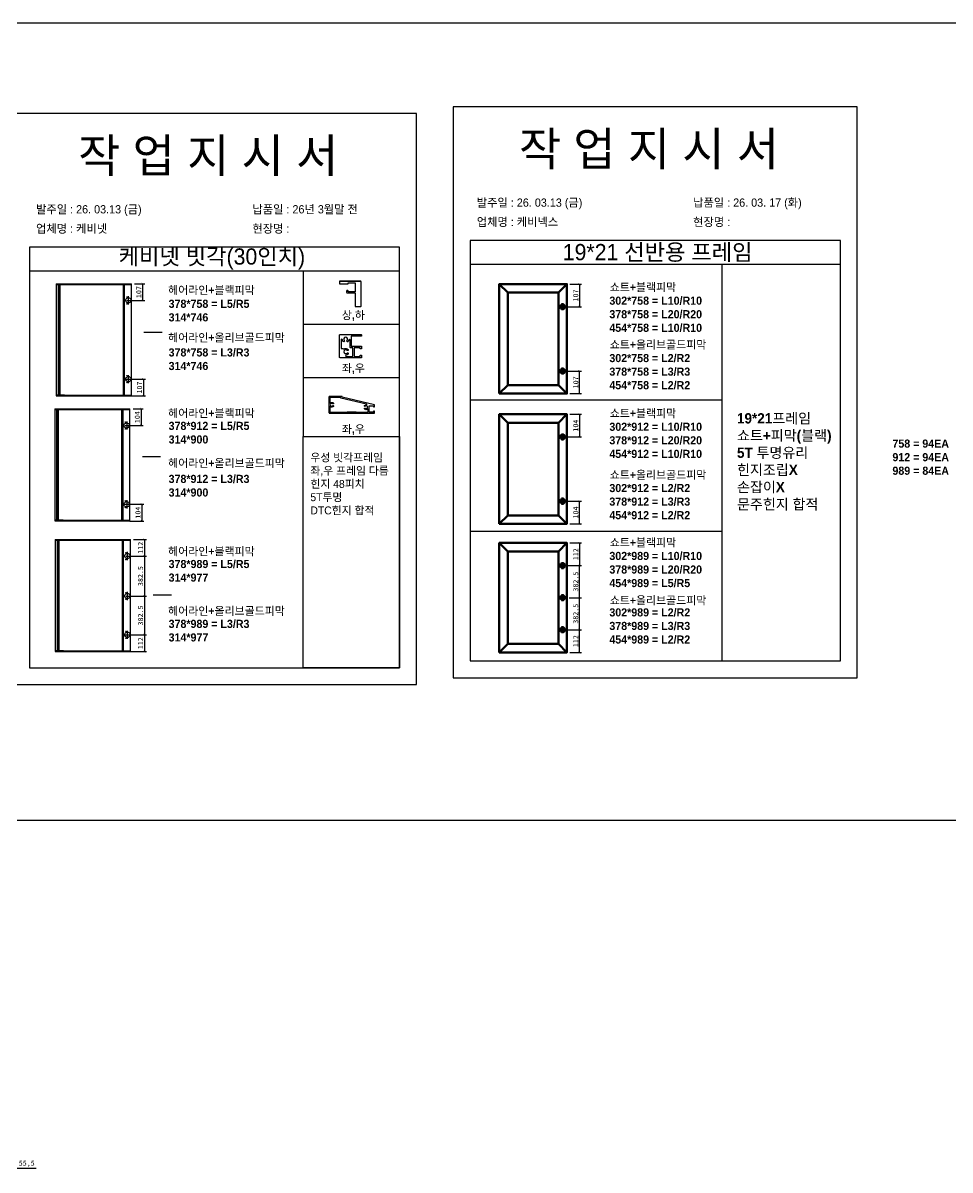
# Model space of a CAD drawing. Header units: millimetres. Extents: x -44117 to 256353, y -2095463 to 65325.
# Drawn here: x 121255 to 125802, y -787343 to -781714 of the extents above; entities that cross this region are included whole.
import ezdxf

# ---------------------------------------------------------------- set-up
doc = ezdxf.new("R2010")
doc.units = ezdxf.units.MM
doc.header["$LTSCALE"] = 10
doc.layers.add('Layer1', color=7, linetype='Continuous', lineweight=70)
doc.layers.add('PDF_Geomertry', color=7, linetype='Continuous')
doc.styles.add('MtX_Gulim', font='')
doc.styles.get('MtX_Gulim').set_extended_font_data('Gulim', bold=True)
doc.dimstyles.new('ISO-25', dxfattribs={"dimtxt": 2.5, "dimasz": 2.5, "dimexe": 1, "dimexo": 1, "dimtad": 1, "dimtxsty": 'Standard', "dimblk": 'ARCHTICK', "dimcen": 2.5, "dimadec": 0, "dimazin": 0, "dimtfac": 1, "dimtmove": 0, "dimatfit": 3, "dimfxl": 0, "dimarcsym": 0})

# ---------------------------------------------------------------- blocks, each defined once
blk = doc.blocks.new('_ArchTick')
at = {"color": 0, "linetype": 'ByBlock', "const_width": 0.15}
blk.add_lwpolyline([(-0.5, -0.5), (0.5, 0.5)], dxfattribs=at)
blk = doc.blocks.new('*D5133')
at = {"color": 0, "lineweight": -2}
for p, q in [((121795.3, -783607.8), (121844.9, -783607.8)), ((121834.9, -783607.8), (121834.9, -783689.6)), ((121779.5, -783689.6), (121844.9, -783689.6))]:
    blk.add_line(p, q, dxfattribs=at)
at = {"layer": 'Defpoints', "color": 0}
for p in [(121780.3, -783607.8), (121764.5, -783689.6), (121834.9, -783689.6)]:
    blk.add_point(p, dxfattribs=at)
at = {"color": 0, "lineweight": -2, "xscale": 10, "yscale": 10, "zscale": 10}
for p, rotation in [((121834.9, -783607.8), 90), ((121834.9, -783689.6), 270)]:
    blk.add_blockref('_ArchTick', p, dxfattribs=dict(at, rotation=rotation))
at = {"color": 0, "insert": (121816.1, -783648.7), "char_height": 25, "attachment_point": 5, "rotation": 90}
blk.add_mtext('104', dxfattribs=at)
blk = doc.blocks.new('*D5134')
at = {"color": 0, "lineweight": -2}
for p, q in [((121779.5, -784076), (121848.2, -784076)), ((121838.2, -784076), (121838.2, -784158.3)), ((121779.5, -784158.3), (121848.2, -784158.3))]:
    blk.add_line(p, q, dxfattribs=at)
at = {"layer": 'Defpoints', "color": 0}
for p in [(121764.5, -784076), (121764.5, -784158.3), (121838.2, -784158.3)]:
    blk.add_point(p, dxfattribs=at)
at = {"color": 0, "lineweight": -2, "xscale": 10, "yscale": 10, "zscale": 10}
for p, rotation in [((121838.2, -784076), 90), ((121838.2, -784158.3), 270)]:
    blk.add_blockref('_ArchTick', p, dxfattribs=dict(at, rotation=rotation))
at = {"color": 0, "insert": (121819.4, -784117.2), "char_height": 25, "attachment_point": 5, "rotation": 90}
blk.add_mtext('104', dxfattribs=at)
blk = doc.blocks.new('*D5135')
at = {"color": 0, "lineweight": -2}
for p, q in [((121803, -782994), (121852.5, -782994)), ((121842.5, -782994), (121842.5, -783075.8)), ((121787.2, -783075.8), (121852.5, -783075.8))]:
    blk.add_line(p, q, dxfattribs=at)
at = {"layer": 'Defpoints', "color": 0}
for p in [(121788, -782994), (121772.2, -783075.8), (121842.5, -783075.8)]:
    blk.add_point(p, dxfattribs=at)
at = {"color": 0, "lineweight": -2, "xscale": 10, "yscale": 10, "zscale": 10}
for p, rotation in [((121842.5, -782994), 90), ((121842.5, -783075.8), 270)]:
    blk.add_blockref('_ArchTick', p, dxfattribs=dict(at, rotation=rotation))
at = {"color": 0, "insert": (121823.8, -783034.9), "char_height": 25, "attachment_point": 5, "rotation": 90}
blk.add_mtext('107', dxfattribs=at)
blk = doc.blocks.new('*D5136')
at = {"color": 0, "lineweight": -2}
for p, q in [((121787.2, -783462.2), (121855.8, -783462.2)), ((121845.8, -783462.2), (121845.8, -783544.5)), ((121787.2, -783544.5), (121855.8, -783544.5))]:
    blk.add_line(p, q, dxfattribs=at)
at = {"layer": 'Defpoints', "color": 0}
for p in [(121772.2, -783462.2), (121772.2, -783544.5), (121845.8, -783544.5)]:
    blk.add_point(p, dxfattribs=at)
at = {"color": 0, "lineweight": -2, "xscale": 10, "yscale": 10, "zscale": 10}
for p, rotation in [((121845.8, -783462.2), 90), ((121845.8, -783544.5), 270)]:
    blk.add_blockref('_ArchTick', p, dxfattribs=dict(at, rotation=rotation))
at = {"color": 0, "insert": (121827, -783503.4), "char_height": 25, "attachment_point": 5, "rotation": 90}
blk.add_mtext('107', dxfattribs=at)
blk = doc.blocks.new('*D5137')
at = {"color": 0, "lineweight": -2}
for p, q in [((121797.9, -784248.5), (121860.8, -784248.5)), ((121850.8, -784248.5), (121850.8, -784330.3)), ((121782.1, -784330.3), (121860.8, -784330.3))]:
    blk.add_line(p, q, dxfattribs=at)
at = {"layer": 'Defpoints', "color": 0}
for p in [(121782.9, -784248.5), (121767.1, -784330.3), (121850.8, -784330.3)]:
    blk.add_point(p, dxfattribs=at)
at = {"color": 0, "lineweight": -2, "xscale": 10, "yscale": 10, "zscale": 10}
for p, rotation in [((121850.8, -784248.5), 90), ((121850.8, -784330.3), 270)]:
    blk.add_blockref('_ArchTick', p, dxfattribs=dict(at, rotation=rotation))
at = {"color": 0, "insert": (121832, -784289.4), "char_height": 25, "attachment_point": 5, "rotation": 90}
blk.add_mtext('112', dxfattribs=at)
blk = doc.blocks.new('*D5138')
at = {"color": 0, "lineweight": -2}
for p, q in [((121782.1, -784716.7), (121860.8, -784716.7)), ((121850.8, -784716.7), (121850.8, -784799)), ((121782.1, -784799), (121860.8, -784799))]:
    blk.add_line(p, q, dxfattribs=at)
at = {"layer": 'Defpoints', "color": 0}
for p in [(121767.1, -784716.7), (121767.1, -784799), (121850.8, -784799)]:
    blk.add_point(p, dxfattribs=at)
at = {"color": 0, "lineweight": -2, "xscale": 10, "yscale": 10, "zscale": 10}
for p, rotation in [((121850.8, -784716.7), 90), ((121850.8, -784799), 270)]:
    blk.add_blockref('_ArchTick', p, dxfattribs=dict(at, rotation=rotation))
at = {"color": 0, "insert": (121832, -784757.9), "char_height": 25, "attachment_point": 5, "rotation": 90}
blk.add_mtext('112', dxfattribs=at)
blk = doc.blocks.new('*D5139')
at = {"color": 0, "lineweight": -2}
for p, q in [((121782.1, -784330.3), (121860.8, -784330.3)), ((121850.8, -784330.3), (121850.8, -784526.6)), ((121782.1, -784526.6), (121860.8, -784526.6))]:
    blk.add_line(p, q, dxfattribs=at)
at = {"layer": 'Defpoints', "color": 0}
for p in [(121767.1, -784330.3), (121767.1, -784526.6), (121850.8, -784526.6)]:
    blk.add_point(p, dxfattribs=at)
at = {"color": 0, "lineweight": -2, "xscale": 10, "yscale": 10, "zscale": 10}
for p, rotation in [((121850.8, -784330.3), 90), ((121850.8, -784526.6), 270)]:
    blk.add_blockref('_ArchTick', p, dxfattribs=dict(at, rotation=rotation))
at = {"color": 0, "insert": (121832, -784428.5), "char_height": 25, "attachment_point": 5, "rotation": 90}
blk.add_mtext('382.5', dxfattribs=at)
blk = doc.blocks.new('*D5140')
at = {"color": 0, "lineweight": -2}
for p, q in [((121782.1, -784526.4), (121860.8, -784526.4)), ((121850.8, -784526.4), (121850.8, -784716.7)), ((121782.1, -784716.7), (121860.8, -784716.7))]:
    blk.add_line(p, q, dxfattribs=at)
at = {"layer": 'Defpoints', "color": 0}
for p in [(121767.1, -784526.4), (121767.1, -784716.7), (121850.8, -784716.7)]:
    blk.add_point(p, dxfattribs=at)
at = {"color": 0, "lineweight": -2, "xscale": 10, "yscale": 10, "zscale": 10}
for p, rotation in [((121850.8, -784526.4), 90), ((121850.8, -784716.7), 270)]:
    blk.add_blockref('_ArchTick', p, dxfattribs=dict(at, rotation=rotation))
at = {"color": 0, "insert": (121832, -784621.6), "char_height": 25, "attachment_point": 5, "rotation": 90}
blk.add_mtext('382.5', dxfattribs=at)
blk = doc.blocks.new('*D5141')
at = {"color": 0, "lineweight": -2}
for p, q in [((123938, -782996), (123994.9, -782996)), ((123984.9, -782996), (123984.9, -783107.2)), ((123916.8, -783107.2), (123994.9, -783107.2))]:
    blk.add_line(p, q, dxfattribs=at)
at = {"layer": 'Defpoints', "color": 0}
for p in [(123923, -782996), (123901.8, -783107.2), (123984.9, -783107.2)]:
    blk.add_point(p, dxfattribs=at)
at = {"color": 0, "lineweight": -2, "xscale": 10, "yscale": 10, "zscale": 10}
for p, rotation in [((123984.9, -782996), 90), ((123984.9, -783107.2), 270)]:
    blk.add_blockref('_ArchTick', p, dxfattribs=dict(at, rotation=rotation))
at = {"color": 0, "insert": (123966.1, -783051.6), "char_height": 25, "attachment_point": 5, "rotation": 90}
blk.add_mtext('107', dxfattribs=at)
blk = doc.blocks.new('*D5142')
at = {"color": 0, "lineweight": -2}
for p, q in [((123916.8, -783422.3), (123994.9, -783422.3)), ((123984.9, -783533.4), (123984.9, -783422.3)), ((123938, -783533.4), (123994.9, -783533.4))]:
    blk.add_line(p, q, dxfattribs=at)
at = {"layer": 'Defpoints', "color": 0}
for p in [(123901.8, -783422.3), (123984.9, -783422.3), (123923, -783533.4)]:
    blk.add_point(p, dxfattribs=at)
at = {"color": 0, "lineweight": -2, "xscale": 10, "yscale": 10, "zscale": 10}
for p, rotation in [((123984.9, -783422.3), 90), ((123984.9, -783533.4), 270)]:
    blk.add_blockref('_ArchTick', p, dxfattribs=dict(at, rotation=rotation))
at = {"color": 0, "insert": (123966.1, -783477.9), "char_height": 25, "attachment_point": 5, "rotation": 90}
blk.add_mtext('107', dxfattribs=at)
blk = doc.blocks.new('*D5143')
at = {"color": 0, "lineweight": -2}
for p, q in [((123938, -783634.8), (123994.9, -783634.8)), ((123984.9, -783634.8), (123984.9, -783745.9)), ((123916.8, -783745.9), (123994.9, -783745.9))]:
    blk.add_line(p, q, dxfattribs=at)
at = {"layer": 'Defpoints', "color": 0}
for p in [(123923, -783634.8), (123901.8, -783745.9), (123984.9, -783745.9)]:
    blk.add_point(p, dxfattribs=at)
at = {"color": 0, "lineweight": -2, "xscale": 10, "yscale": 10, "zscale": 10}
for p, rotation in [((123984.9, -783634.8), 90), ((123984.9, -783745.9), 270)]:
    blk.add_blockref('_ArchTick', p, dxfattribs=dict(at, rotation=rotation))
at = {"color": 0, "insert": (123966.1, -783690.3), "char_height": 25, "attachment_point": 5, "rotation": 90}
blk.add_mtext('104', dxfattribs=at)
blk = doc.blocks.new('*D5144')
at = {"color": 0, "lineweight": -2}
for p, q in [((123916.8, -784061), (123994.9, -784061)), ((123984.9, -784172.1), (123984.9, -784061)), ((123938, -784172.1), (123994.9, -784172.1))]:
    blk.add_line(p, q, dxfattribs=at)
at = {"layer": 'Defpoints', "color": 0}
for p in [(123901.8, -784061), (123984.9, -784061), (123923, -784172.1)]:
    blk.add_point(p, dxfattribs=at)
at = {"color": 0, "lineweight": -2, "xscale": 10, "yscale": 10, "zscale": 10}
for p, rotation in [((123984.9, -784061), 90), ((123984.9, -784172.1), 270)]:
    blk.add_blockref('_ArchTick', p, dxfattribs=dict(at, rotation=rotation))
at = {"color": 0, "insert": (123966.1, -784116.6), "char_height": 25, "attachment_point": 5, "rotation": 90}
blk.add_mtext('104', dxfattribs=at)
blk = doc.blocks.new('*D5145')
at = {"color": 0, "lineweight": -2}
for p, q in [((123938, -784265.8), (123994.9, -784265.8)), ((123984.9, -784265.8), (123984.9, -784377)), ((123916.8, -784377), (123994.9, -784377))]:
    blk.add_line(p, q, dxfattribs=at)
at = {"layer": 'Defpoints', "color": 0}
for p in [(123923, -784265.8), (123901.8, -784377), (123984.9, -784377)]:
    blk.add_point(p, dxfattribs=at)
at = {"color": 0, "lineweight": -2, "xscale": 10, "yscale": 10, "zscale": 10}
for p, rotation in [((123984.9, -784265.8), 90), ((123984.9, -784377), 270)]:
    blk.add_blockref('_ArchTick', p, dxfattribs=dict(at, rotation=rotation))
at = {"color": 0, "insert": (123966.1, -784321.4), "char_height": 25, "attachment_point": 5, "rotation": 90}
blk.add_mtext('112', dxfattribs=at)
blk = doc.blocks.new('*D5146')
at = {"color": 0, "lineweight": -2}
for p, q in [((123916.8, -784692.1), (123994.9, -784692.1)), ((123984.9, -784803.2), (123984.9, -784692.1)), ((123938, -784803.2), (123994.9, -784803.2))]:
    blk.add_line(p, q, dxfattribs=at)
at = {"layer": 'Defpoints', "color": 0}
for p in [(123901.8, -784692.1), (123984.9, -784692.1), (123923, -784803.2)]:
    blk.add_point(p, dxfattribs=at)
at = {"color": 0, "lineweight": -2, "xscale": 10, "yscale": 10, "zscale": 10}
for p, rotation in [((123984.9, -784692.1), 90), ((123984.9, -784803.2), 270)]:
    blk.add_blockref('_ArchTick', p, dxfattribs=dict(at, rotation=rotation))
at = {"color": 0, "insert": (123966.1, -784747.7), "char_height": 25, "attachment_point": 5, "rotation": 90}
blk.add_mtext('112', dxfattribs=at)
blk = doc.blocks.new('*D5147')
at = {"color": 0, "lineweight": -2}
for p, q in [((123934, -784534.5), (123994.9, -784534.5)), ((123984.9, -784692.1), (123984.9, -784534.5)), ((123938, -784692.1), (123994.9, -784692.1))]:
    blk.add_line(p, q, dxfattribs=at)
at = {"layer": 'Defpoints', "color": 0}
for p in [(123919, -784534.5), (123984.9, -784534.5), (123923, -784692.1)]:
    blk.add_point(p, dxfattribs=at)
at = {"color": 0, "lineweight": -2, "xscale": 10, "yscale": 10, "zscale": 10}
for p, rotation in [((123984.9, -784534.5), 90), ((123984.9, -784692.1), 270)]:
    blk.add_blockref('_ArchTick', p, dxfattribs=dict(at, rotation=rotation))
at = {"color": 0, "insert": (123966.1, -784613.3), "char_height": 25, "attachment_point": 5, "rotation": 90}
blk.add_mtext('382.5', dxfattribs=at)
blk = doc.blocks.new('*D5148')
at = {"color": 0, "lineweight": -2}
for p, q in [((123938, -784377), (123994.9, -784377)), ((123984.9, -784534.5), (123984.9, -784377)), ((123938, -784534.5), (123994.9, -784534.5))]:
    blk.add_line(p, q, dxfattribs=at)
at = {"layer": 'Defpoints', "color": 0}
for p in [(123923, -784377), (123984.9, -784377), (123923, -784534.5)]:
    blk.add_point(p, dxfattribs=at)
at = {"color": 0, "lineweight": -2, "xscale": 10, "yscale": 10, "zscale": 10}
for p, rotation in [((123984.9, -784377), 90), ((123984.9, -784534.5), 270)]:
    blk.add_blockref('_ArchTick', p, dxfattribs=dict(at, rotation=rotation))
at = {"color": 0, "insert": (123966.1, -784455.7), "char_height": 25, "attachment_point": 5, "rotation": 90}
blk.add_mtext('382.5', dxfattribs=at)
blk = doc.blocks.new('*D5180')
at = {"color": 0, "lineweight": -2}
for p, q in [((121162.7, -787282.3), (121162.7, -787343.1)), ((121218.2, -787280.5), (121218.2, -787343.1)), ((121162.7, -787333.1), (121218.2, -787333.1)), ((121218.2, -787333.1), (121319.9, -787333.1))]:
    blk.add_line(p, q, dxfattribs=at)
at = {"layer": 'Defpoints', "color": 0}
for p in [(121162.7, -787267.3), (121218.2, -787265.5), (121218.2, -787333.1)]:
    blk.add_point(p, dxfattribs=at)
at = {"color": 0, "lineweight": -2, "xscale": 10, "yscale": 10, "zscale": 10, "rotation": 180}
blk.add_blockref('_ArchTick', (121162.7, -787333.1), dxfattribs=at)
at = {"color": 0, "lineweight": -2, "xscale": 10, "yscale": 10, "zscale": 10}
blk.add_blockref('_ArchTick', (121218.2, -787333.1), dxfattribs=at)
at = {"color": 0, "insert": (121274.1, -787312.3), "char_height": 25, "attachment_point": 5}
blk.add_mtext('55,5', dxfattribs=at)

msp = doc.modelspace()

# ---------------------------------------------------------------- linework, layer by layer
at = {"color": 1}
for p, q in [((104015.69829, -781714.372), (196284.84516, -781714.372)), ((104015.69829, -781714.372), (196284.84516, -781714.372)), ((104015.69829, -785626.56683), (196284.84516, -785626.56683)), ((104015.69829, -785626.56683), (196284.84516, -785626.56683))]:
    msp.add_line(p, q, dxfattribs=at)
for p, q in [((125263.91102, -782781.16453), (123448.41063, -782781.16453)), ((123102.71803, -782814.0328), (121287.21763, -782814.0328)), ((125263.91102, -782899.05417), (123448.41063, -782899.05417)), ((124684.58897, -784845.21197), (124684.58897, -782899.05417)), ((123102.71803, -782931.92243), (121287.21763, -782931.92243)), ((122808.94266, -782981.98312), (122910.98882, -782981.98312)), ((122887.25716, -783106.57437), (122910.98882, -783106.57437)), ((121938.32618, -783233.70098), (121848.62048, -783233.70098)), ((122629.1041, -783192.92074), (123102.71803, -783192.92074)), ((122629.1041, -783453.85445), (123102.71803, -783453.85445)), ((124684.58897, -783564.95767), (123448.41063, -783564.95767)), ((121930.68832, -783844.09741), (121840.98262, -783844.09741)), ((124684.58897, -784210.35718), (123448.41063, -784210.35718)), ((121983.17903, -784521.66653), (121893.47333, -784521.66653))]:
    msp.add_line(p, q)
for points in [[(121204.69489, -784960.60298), (123185.24077, -784960.60298), (123185.24077, -782159.54523), (121204.69489, -782159.54523)], [(123365.88788, -784927.73471), (125346.43376, -784927.73471), (125346.43376, -782126.67697), (123365.88788, -782126.67697)], [(123102.71803, -782931.92243), (122629.1041, -782931.92243), (122629.1041, -783744.33327), (123102.71803, -783744.33327)], [(123102.71803, -784878.08024), (122629.1041, -784878.08024), (122629.1041, -783744.33327), (123102.71803, -783744.33327)]]:
    msp.add_lwpolyline(points, close=True)
for points in [[(123448.41063, -782781.16453), (123448.41063, -784845.21197), (125263.91102, -784845.21197), (125263.91102, -782781.16453)], [(121287.21763, -782814.0328), (121287.21763, -784878.08024), (123102.71803, -784878.08024), (123102.71803, -782814.0328)]]:
    msp.add_lwpolyline(points)
for points in [[(122884.2907, -783033.0062), (122849.87978, -783033.0062), (122849.87978, -783028.85316, 0.4142135624), (122848.09991, -783027.07329), (122844.54016, -783027.07329, 0.4142135624), (122842.76028, -783028.85316), (122842.76028, -783037.15925, 0.4142135624), (122844.54016, -783038.93912), (122884.2907, -783038.93912), (122884.2907, -783103.60791, 0.4142135624), (122887.25716, -783106.57437), (122910.98882, -783106.57437, 0.4142135624), (122913.95528, -783103.60791), (122913.95528, -782984.94958, 0.4142135624), (122910.98882, -782981.98312), (122808.94266, -782981.98312, 0.4142135624), (122807.16279, -782983.763), (122807.16279, -782993.25567, 0.4142135623), (122808.94266, -782995.03554), (122849.87978, -782995.03554), (122849.87978, -782989.10262), (122884.2907, -782989.10262), (122884.2907, -783033.0062)], [(122759.23607, -783547.25845, 0.4142135624), (122755.15854, -783551.33598), (122755.15854, -783624.73155, 0.4142135624), (122759.23607, -783628.80908), (122978.19952, -783628.80908, 0.4142135624), (122979.42278, -783627.58582), (122979.42278, -783619.83851), (122974.52974, -783619.83851), (122974.52974, -783623.91605), (122952.91882, -783623.91605), (122952.91882, -783593.74231), (122974.52974, -783593.74231), (122974.52974, -783597.81984), (122979.42278, -783597.81984), (122979.42278, -783588.03377), (122820.39904, -783551.33598), (122820.39895, -783548.46613, 0.4179291142), (122819.17578, -783547.25845), (122759.23607, -783547.25845)], [(122760.05158, -783552.15149), (122760.05158, -783576.27237, 0.5888435535), (122763.16969, -783578.00199, -0.348452388), (122777.77355, -783579.65461, -1), (122774.32101, -783583.12185, 0.6674110335), (122762.4981, -783588.03377, 0.6674110338), (122774.32101, -783592.94569, -1.0000000005), (122777.77355, -783596.41293, -0.3484523877), (122763.16969, -783598.06555, 0.5888435532), (122760.05158, -783599.79517), (122760.05158, -783623.91605), (122844.86423, -783623.91605), (122844.86423, -783623.10054, -0.4142135624), (122846.08749, -783621.87728), (122888.49382, -783621.87728, -0.4142135624), (122889.71708, -783623.10054), (122889.71708, -783623.91605), (122948.02578, -783623.91605), (122948.02578, -783612.02776, 0.5888435535), (122944.90767, -783610.29814, -0.348452388), (122930.30381, -783608.64553, -1.0000000001), (122933.75636, -783605.17829, 0.6674110337), (122945.57927, -783600.26636, 0.6674110335), (122933.75636, -783595.35444, -0.9999999999), (122930.30381, -783591.8872, -0.2013590238), (122938.78384, -783588.44231, 0.7810459571), (122940.68692, -783585.23564), (122814.28275, -783554.769), (122814.28275, -783553.37475, 0.4142135624), (122813.05949, -783552.15149), (122760.05158, -783552.15149)]]:
    msp.add_lwpolyline(points, format="xyb")
for points in [[(122915.98973, -783355.46404, -0.4142135624), (122914.29076, -783357.16301), (122810.08717, -783357.16301, -0.4142135624), (122808.3882, -783355.46404), (122808.3882, -783245.59722, -0.4142135624), (122810.08717, -783243.89825), (122914.29076, -783243.89825, -0.4142135624), (122915.98973, -783245.59722), (122915.98973, -783248.99516, -0.4142135624), (122914.29076, -783250.69413), (122865.51392, -783250.69413), (122864.38128, -783251.82678), (122864.87889, -783252.3244, -0.4142135624), (122864.87889, -783254.72711), (122864.38128, -783255.22472), (122864.87889, -783255.72234, -0.4142135624), (122864.87889, -783258.12505), (122864.38128, -783258.62267), (122864.87889, -783259.12028, -0.4142135624), (122864.87889, -783261.52299), (122864.38128, -783262.02061), (122864.87889, -783262.51823, -0.4142135624), (122864.87889, -783264.92094), (122864.38128, -783265.41855), (122864.87889, -783265.91617, -0.4142135624), (122864.87889, -783268.31888), (122864.38128, -783268.8165), (122864.87889, -783269.31411, -0.4142135624), (122864.87889, -783271.71682), (122864.38128, -783272.21444), (122864.87889, -783272.71206, -0.4142135624), (122864.87889, -783275.11477), (122864.38128, -783275.61238), (122864.87889, -783276.11, -0.4142135624), (122864.87889, -783278.51271), (122864.38128, -783279.01033), (122864.87889, -783279.50794, -0.4142135624), (122864.87889, -783281.91065), (122864.38128, -783282.40827), (122864.87889, -783282.90589, -0.4142135624), (122864.87889, -783285.30859), (122864.38128, -783285.80621), (122864.87889, -783286.30383, -0.4142135624), (122864.87889, -783288.70654), (122864.38128, -783289.20415), (122864.87889, -783289.70177, -0.4142135624), (122864.87889, -783292.10448), (122864.38128, -783292.6021), (122864.87889, -783293.09971, -0.4142135624), (122864.87889, -783295.50242), (122864.38128, -783296.00004), (122864.87889, -783296.49766, -0.4142135624), (122864.87889, -783298.90037), (122864.38128, -783299.39798), (122865.51392, -783300.53063), (122914.29076, -783300.53063, -0.4142135624), (122915.98973, -783302.2296), (122915.98973, -783312.42343, -0.4142135624), (122914.29076, -783314.1224), (122910.89281, -783314.1224, -0.4142135624), (122909.19384, -783312.42343), (122909.19384, -783308.45916), (122879.17868, -783308.45916), (122879.17868, -783350.36713), (122909.19384, -783350.36713), (122909.19384, -783346.40286, -0.4142135624), (122910.89281, -783344.70389), (122914.29076, -783344.70389, -0.4142135624), (122915.98973, -783346.40286)], [(122859.28436, -783269.15251, 0.9336671815), (122854.10618, -783268.79682, -0.1629476092), (122849.47476, -783278.13961, -1), (122844.65915, -783273.3444, 0.6674110338), (122837.83704, -783256.9237), (122837.83704, -783256.9237, 0.6674110335), (122831.01492, -783273.3444, -1), (122826.19931, -783278.13961, -0.155566878), (122821.63929, -783269.26426, 0.9202838951), (122815.18409, -783269.80113), (122815.18409, -783309.67993, 0.4142135624), (122816.88306, -783311.3789), (122823.44319, -783311.37889, -0.3056194544), (122825.0182, -783312.44075, 0.4660008128), (122829.1423, -783313.78114, -0.348452388), (122849.42544, -783316.07645, -1), (122844.63024, -783320.89206, 0.6674110335), (122828.20953, -783327.71418), (122828.20953, -783327.71418, 0.6674110338), (122844.63024, -783334.53629, -1), (122849.42544, -783339.3519, -0.1555668778), (122840.5501, -783343.91193, 0.920283895), (122841.08697, -783350.36713), (122872.38279, -783350.36713), (122872.38279, -783308.45916), (122862.11598, -783308.45916, -0.4142135624), (122859.28436, -783305.62755)]]:
    msp.add_lwpolyline(points, format="xyb", close=True)
at = {"layer": 'Layer1'}
for p, q in [((123632.54617, -783037.53232), (123591.05659, -782996.04274)), ((123881.48366, -783037.53232), (123922.97324, -782996.04274)), ((123901.78413, -783089.91226), (123901.78413, -783124.40348)), ((123901.78413, -783439.54506), (123901.78413, -783405.05384)), ((123591.05659, -783533.41458), (123632.54617, -783491.925)), ((123922.97324, -783533.41458), (123881.48366, -783491.925)), ((123881.48366, -783491.925), (123922.97324, -783533.41458)), ((123632.54617, -783676.2487), (123591.05659, -783634.75912)), ((123881.48366, -783676.2487), (123922.97324, -783634.75912)), ((123901.78413, -783728.62864), (123901.78413, -783763.11986)), ((123901.78413, -784078.26144), (123901.78413, -784043.77021)), ((123591.05659, -784172.13096), (123632.54617, -784130.64137)), ((123922.97324, -784172.13096), (123881.48366, -784130.64137)), ((123881.48366, -784130.64137), (123922.97324, -784172.13096)), ((123632.54617, -784307.32721), (123591.05659, -784265.83763)), ((123881.48366, -784307.32721), (123922.97324, -784265.83763)), ((123901.78413, -784359.70715), (123901.78413, -784394.19837)), ((123901.78413, -784551.76916), (123901.78413, -784517.27794)), ((123901.78413, -784709.33995), (123901.78413, -784674.84873)), ((123591.05659, -784803.20947), (123632.54617, -784761.71989)), ((123922.97324, -784803.20947), (123881.48366, -784761.71989)), ((123881.48366, -784761.71989), (123922.97324, -784803.20947))]:
    msp.add_line(p, q, dxfattribs=at)
for points in [[(123591.05659, -783533.41458), (123922.97324, -783533.41458), (123922.97324, -782996.04274), (123591.05659, -782996.04274)], [(123632.54617, -783491.925), (123881.48366, -783491.925), (123881.48366, -783037.53232), (123632.54617, -783037.53232)], [(123919.02974, -783107.15787), (123884.53851, -783107.15787)], [(123919.02974, -783422.29945), (123884.53851, -783422.29945)], [(123591.05659, -784172.13096), (123922.97324, -784172.13096), (123922.97324, -783634.75912), (123591.05659, -783634.75912)], [(123632.54617, -784130.64137), (123881.48366, -784130.64137), (123881.48366, -783676.2487), (123632.54617, -783676.2487)], [(123919.02974, -783745.87425), (123884.53851, -783745.87425)], [(123919.02974, -784061.01582), (123884.53851, -784061.01582)], [(123591.05659, -784803.20947), (123922.97324, -784803.20947), (123922.97324, -784265.83763), (123591.05659, -784265.83763)], [(123632.54617, -784761.71989), (123881.48366, -784761.71989), (123881.48366, -784307.32721), (123632.54617, -784307.32721)], [(123919.02974, -784376.95276), (123884.53851, -784376.95276)], [(123919.02974, -784534.52355), (123884.53851, -784534.52355)], [(123919.02974, -784692.09434), (123884.53851, -784692.09434)]]:
    msp.add_lwpolyline(points, close=True, dxfattribs=at)
for centre in [(123901.78413, -783107.15787), (123901.78413, -783422.29945), (123901.78413, -783745.87425), (123901.78413, -784061.01582), (123901.78413, -784376.95276), (123901.78413, -784534.52355), (123901.78413, -784692.09434)]:
    msp.add_circle(centre, 11.49707, dxfattribs=at)
at = {"layer": 'PDF_Geomertry', "lineweight": 25}
for p, q in [((121429.52683, -783540.42132), (121429.52683, -782997.66904)), ((121433.57726, -782997.66904), (121433.57726, -783540.42132)), ((121436.00745, -782994.02373), (121436.00745, -783540.42132)), ((121453.42035, -782997.66904), (121457.47078, -782997.66904)), ((121457.47078, -782997.66904), (121457.47078, -782997.66904)), ((121459.90097, -783540.42132), (121418.99219, -783540.42132)), ((121418.99219, -783540.42132), (121787.98258, -783540.42132)), ((121457.47078, -783540.42132), (121453.42035, -783540.42132)), ((121421.88897, -784154.2157), (121421.88897, -783611.46341)), ((121425.9394, -783611.46341), (121425.9394, -784154.2157)), ((121428.36959, -783607.81811), (121428.36959, -784154.2157)), ((121445.78248, -783611.46341), (121449.83291, -783611.46341)), ((121449.83291, -783611.46341), (121449.83291, -783611.46341)), ((121452.2631, -784154.2157), (121411.35433, -784154.2157)), ((121411.35433, -784154.2157), (121780.34472, -784154.2157)), ((121449.83291, -784154.2157), (121445.78248, -784154.2157)), ((121424.45257, -784794.91713), (121424.45257, -784252.16485)), ((121428.503, -784252.16485), (121428.503, -784794.91713)), ((121430.93319, -784248.51954), (121430.93319, -784794.91713)), ((121448.34608, -784252.16485), (121452.39652, -784252.16485)), ((121452.39652, -784252.16485), (121452.39652, -784252.16485)), ((121454.8267, -784794.91713), (121413.91793, -784794.91713)), ((121413.91793, -784794.91713), (121782.90832, -784794.91713)), ((121452.39652, -784794.91713), (121448.34608, -784794.91713))]:
    msp.add_line(p, q, dxfattribs=at)
for points in [[(121418.99199, -782994.02373), (121787.98258, -782994.02373)], [(121418.99199, -782997.66904), (121787.98258, -782997.66904)], [(121787.98274, -783544.47176), (121418.99219, -783544.47176), (121787.98258, -783544.47176), (121787.98258, -782994.02363)], [(121418.99219, -782994.02373), (121418.99219, -783544.47176)], [(121747.07366, -782994.02373), (121747.07366, -783540.42153)], [(121772.18609, -783055.58953), (121772.18609, -783065.71551)], [(121772.18609, -783067.3357), (121772.18609, -783069.36082)], [(121772.18609, -783071.38603), (121772.18609, -783080.70196)], [(121764.4903, -783075.84149), (121766.51551, -783075.84149)], [(121768.13565, -783075.84149), (121777.45158, -783075.84149)], [(121772.18609, -783082.32216), (121772.18609, -783084.34727)], [(121772.18609, -783086.37248), (121772.18609, -783096.09344)], [(121779.47675, -783075.84149), (121781.50196, -783075.84149)], [(121783.12216, -783075.84149), (121793.24813, -783075.84149)], [(121787.98258, -783544.47176), (121787.98258, -783462.24888), (121787.98258, -783299.01798), (121787.98258, -783117.56056)], [(121752.74418, -783462.24888), (121762.87015, -783462.24888)], [(121764.4903, -783462.24888), (121766.51551, -783462.24888)], [(121768.13565, -783462.24888), (121777.45158, -783462.24888)], [(121772.18609, -783441.99693), (121772.18609, -783452.1229)], [(121772.18609, -783453.74299), (121772.18609, -783455.76831)], [(121772.18609, -783457.79342), (121772.18609, -783467.10935)], [(121779.47675, -783462.24888), (121781.50196, -783462.24888)], [(121783.12216, -783462.24888), (121793.24813, -783462.24888)], [(121772.18609, -783468.72944), (121772.18609, -783470.75476)], [(121772.18609, -783472.37485), (121772.18609, -783482.50083)], [(121411.35412, -783607.81811), (121780.34472, -783607.81811)], [(121411.35412, -783611.46341), (121780.34472, -783611.46341)], [(121780.34487, -784158.26613), (121411.35433, -784158.26613), (121780.34472, -784158.26613), (121780.34472, -783607.818)], [(121411.35433, -783607.81811), (121411.35433, -784158.26613)], [(121739.43579, -783607.81811), (121739.43579, -784154.2159)], [(121756.85243, -783689.63586), (121758.87765, -783689.63586)], [(121760.49779, -783689.63586), (121769.81372, -783689.63586)], [(121764.54822, -783669.38391), (121764.54822, -783679.50988)], [(121764.54822, -783681.13008), (121764.54822, -783683.15519)], [(121764.54822, -783685.1804), (121764.54822, -783694.49634)], [(121771.83889, -783689.63586), (121773.8641, -783689.63586)], [(121775.48429, -783689.63586), (121785.61027, -783689.63586)], [(121764.54822, -783696.11653), (121764.54822, -783698.14164)], [(121764.54822, -783700.16686), (121764.54822, -783709.88781)], [(121780.34472, -784158.26613), (121780.34472, -784076.04325), (121780.34472, -783912.81236), (121780.34472, -783731.35493)], [(121745.10631, -784076.04325), (121755.23229, -784076.04325)], [(121756.85243, -784076.04325), (121758.87765, -784076.04325)], [(121760.49779, -784076.04325), (121769.81372, -784076.04325)], [(121764.54822, -784055.7913), (121764.54822, -784065.91727)], [(121764.54822, -784067.53736), (121764.54822, -784069.56268)], [(121764.54822, -784071.5878), (121764.54822, -784080.90373)], [(121764.54822, -784082.52382), (121764.54822, -784084.54914)], [(121764.54822, -784086.16923), (121764.54822, -784096.2952)], [(121771.83889, -784076.04325), (121773.8641, -784076.04325)], [(121775.48429, -784076.04325), (121785.61027, -784076.04325)], [(121413.91772, -784248.51954), (121782.90832, -784248.51954)], [(121413.91772, -784252.16485), (121782.90832, -784252.16485)], [(121782.90848, -784798.96757), (121413.91793, -784798.96757), (121782.90832, -784798.96757), (121782.90832, -784248.51944)], [(121413.91793, -784248.51954), (121413.91793, -784798.96757)], [(121741.99939, -784248.51954), (121741.99939, -784794.91734)], [(121767.11182, -784310.08534), (121767.11182, -784320.21132)], [(121759.41603, -784330.3373), (121761.44125, -784330.3373)], [(121763.06139, -784330.3373), (121772.37732, -784330.3373)], [(121767.11182, -784321.83151), (121767.11182, -784323.85663)], [(121767.11182, -784325.88184), (121767.11182, -784335.19777)], [(121767.11182, -784336.81797), (121767.11182, -784338.84308)], [(121767.11182, -784340.8683), (121767.11182, -784350.58925)], [(121774.40249, -784330.3373), (121776.4277, -784330.3373)], [(121778.0479, -784330.3373), (121788.17387, -784330.3373)], [(121782.90832, -784798.96757), (121782.90832, -784716.74469), (121782.90832, -784553.5138), (121782.90832, -784372.05637)], [(121759.41603, -784526.41041), (121761.44125, -784526.41041)], [(121763.06139, -784526.41041), (121772.37732, -784526.41041)], [(121767.11182, -784506.15845), (121767.11182, -784516.28443)], [(121767.11182, -784517.90462), (121767.11182, -784519.92974)], [(121767.11182, -784521.95495), (121767.11182, -784531.27088)], [(121767.11182, -784532.89108), (121767.11182, -784534.91619)], [(121774.40249, -784526.41041), (121776.4277, -784526.41041)], [(121778.0479, -784526.41041), (121788.17387, -784526.41041)], [(121767.11182, -784536.9414), (121767.11182, -784546.66236)], [(121767.11182, -784696.49274), (121767.11182, -784706.61871)], [(121747.66992, -784716.74469), (121757.79589, -784716.74469)], [(121759.41603, -784716.74469), (121761.44125, -784716.74469)], [(121763.06139, -784716.74469), (121772.37732, -784716.74469)], [(121767.11182, -784708.2388), (121767.11182, -784710.26412)], [(121767.11182, -784712.28923), (121767.11182, -784721.60517)], [(121767.11182, -784723.22526), (121767.11182, -784725.25057)], [(121767.11182, -784726.87066), (121767.11182, -784736.99664)], [(121774.40249, -784716.74469), (121776.4277, -784716.74469)], [(121778.0479, -784716.74469), (121788.17387, -784716.74469)]]:
    msp.add_lwpolyline(points, dxfattribs=at)
for points in [[(121749.90892, -782997.66904), (121749.90892, -783540.42132), (121753.95935, -783540.42132), (121753.95935, -782997.66904), (121749.90892, -782997.66904)], [(121759.22475, -783075.84149), (121760.03484, -783071.79105), (121761.65498, -783068.14575), (121764.49024, -783065.31049), (121768.1356, -783063.69029), (121772.18598, -783062.88025), (121776.23636, -783063.69029), (121779.88172, -783065.31049), (121782.71703, -783068.14575), (121784.7422, -783071.79105), (121785.55229, -783075.84149), (121784.7422, -783079.89192), (121782.71703, -783083.53722), (121779.88172, -783086.37248), (121776.23636, -783088.3977), (121772.18598, -783088.80272), (121768.1356, -783088.3977), (121764.49024, -783086.37248), (121761.65498, -783083.53722), (121760.03484, -783079.89192), (121759.22475, -783075.84149)], [(121764.08543, -783059.23494), (121764.49045, -783058.4249), (121765.30055, -783058.01987), (121766.11064, -783058.4249), (121766.51567, -783059.23494), (121766.11064, -783060.04499), (121765.30055, -783060.45001), (121764.49045, -783060.04499), (121764.08543, -783059.23494)], [(121764.08543, -783092.85315), (121764.49045, -783092.04311), (121765.30055, -783091.63809), (121766.11064, -783092.04311), (121766.51567, -783092.85315), (121766.11064, -783093.6632), (121765.30055, -783093.6632), (121764.49045, -783093.6632), (121764.08543, -783092.85315)], [(121759.22475, -783462.24888), (121760.03484, -783458.19845), (121761.65498, -783454.55304), (121764.49024, -783451.71788), (121768.1356, -783449.69277), (121772.18598, -783449.28754), (121776.23636, -783449.69277), (121779.88172, -783451.71788), (121782.71703, -783454.55304), (121784.7422, -783458.19845), (121785.55229, -783462.24888), (121784.7422, -783466.29931), (121782.71703, -783469.94472), (121779.88172, -783472.77988), (121776.23636, -783474.80499), (121772.18598, -783475.21022), (121768.1356, -783474.80499), (121764.49024, -783472.77988), (121761.65498, -783469.94472), (121760.03484, -783466.29931), (121759.22475, -783462.24888)], [(121764.08543, -783445.64213), (121764.49045, -783444.83208), (121765.30055, -783444.42706), (121766.11064, -783444.83208), (121766.51567, -783445.64213), (121766.11064, -783446.45217), (121765.30055, -783446.45217), (121764.49045, -783446.45217), (121764.08543, -783445.64213)], [(121764.08543, -783478.85542), (121764.49045, -783478.4504), (121765.30055, -783478.04538), (121766.11064, -783478.4504), (121766.51567, -783478.85542), (121766.11064, -783479.66547), (121765.30055, -783480.07049), (121764.49045, -783479.66547), (121764.08543, -783478.85542)], [(121742.27105, -783611.46341), (121742.27105, -784154.2157), (121746.32148, -784154.2157), (121746.32148, -783611.46341), (121742.27105, -783611.46341)], [(121751.58688, -783689.63586), (121752.39698, -783685.58543), (121754.01712, -783681.94012), (121756.85238, -783679.10486), (121760.49774, -783677.48467), (121764.54812, -783676.67462), (121768.5985, -783677.48467), (121772.24386, -783679.10486), (121775.07917, -783681.94012), (121777.10433, -783685.58543), (121777.91443, -783689.63586), (121777.10433, -783693.68629), (121775.07917, -783697.3316), (121772.24386, -783700.16686), (121768.5985, -783702.19207), (121764.54812, -783702.5971), (121760.49774, -783702.19207), (121756.85238, -783700.16686), (121754.01712, -783697.3316), (121752.39698, -783693.68629), (121751.58688, -783689.63586)], [(121756.44756, -783673.02932), (121756.85259, -783672.21927), (121757.66268, -783671.81425), (121758.47278, -783672.21927), (121758.8778, -783673.02932), (121758.47278, -783673.83936), (121757.66268, -783674.24438), (121756.85259, -783673.83936), (121756.44756, -783673.02932)], [(121756.44756, -783706.64753), (121756.85259, -783705.83748), (121757.66268, -783705.43246), (121758.47278, -783705.83748), (121758.8778, -783706.64753), (121758.47278, -783707.45757), (121757.66268, -783707.45757), (121756.85259, -783707.45757), (121756.44756, -783706.64753)], [(121751.58688, -784076.04325), (121752.39698, -784071.99282), (121754.01712, -784068.34741), (121756.85238, -784065.51225), (121760.49774, -784063.48714), (121764.54812, -784063.08191), (121768.5985, -784063.48714), (121772.24386, -784065.51225), (121775.07917, -784068.34741), (121777.10433, -784071.99282), (121777.91443, -784076.04325), (121777.10433, -784080.09368), (121775.07917, -784083.73909), (121772.24386, -784086.57425), (121768.5985, -784088.59936), (121764.54812, -784089.00459), (121760.49774, -784088.59936), (121756.85238, -784086.57425), (121754.01712, -784083.73909), (121752.39698, -784080.09368), (121751.58688, -784076.04325)], [(121756.44756, -784059.4365), (121756.85259, -784058.62646), (121757.66268, -784058.22143), (121758.47278, -784058.62646), (121758.8778, -784059.4365), (121758.47278, -784060.24655), (121757.66268, -784060.24655), (121756.85259, -784060.24655), (121756.44756, -784059.4365)], [(121756.44756, -784092.64979), (121756.85259, -784092.24477), (121757.66268, -784091.83975), (121758.47278, -784092.24477), (121758.8778, -784092.64979), (121758.47278, -784093.45984), (121757.66268, -784093.86486), (121756.85259, -784093.45984), (121756.44756, -784092.64979)], [(121744.83466, -784252.16485), (121744.83466, -784794.91713), (121748.88509, -784794.91713), (121748.88509, -784252.16485), (121744.83466, -784252.16485)], [(121754.15048, -784330.3373), (121754.96058, -784326.28686), (121756.58072, -784322.64156), (121759.41598, -784319.8063), (121763.06134, -784318.1861), (121767.11172, -784317.37606), (121771.1621, -784318.1861), (121774.80746, -784319.8063), (121777.64277, -784322.64156), (121779.66794, -784326.28686), (121780.47803, -784330.3373), (121779.66794, -784334.38773), (121777.64277, -784338.03303), (121774.80746, -784340.8683), (121771.1621, -784342.89351), (121767.11172, -784343.29853), (121763.06134, -784342.89351), (121759.41598, -784340.8683), (121756.58072, -784338.03303), (121754.96058, -784334.38773), (121754.15048, -784330.3373)], [(121759.01117, -784313.73075), (121759.41619, -784312.92071), (121760.22629, -784312.51569), (121761.03638, -784312.92071), (121761.4414, -784313.73075), (121761.03638, -784314.5408), (121760.22629, -784314.94582), (121759.41619, -784314.5408), (121759.01117, -784313.73075)], [(121759.01117, -784347.34897), (121759.41619, -784346.53892), (121760.22629, -784346.1339), (121761.03638, -784346.53892), (121761.4414, -784347.34897), (121761.03638, -784348.15901), (121760.22629, -784348.15901), (121759.41619, -784348.15901), (121759.01117, -784347.34897)], [(121754.15048, -784526.41041), (121754.96058, -784522.35997), (121756.58072, -784518.71467), (121759.41598, -784515.87941), (121763.06134, -784514.25921), (121767.11172, -784513.44917), (121771.1621, -784514.25921), (121774.80746, -784515.87941), (121777.64277, -784518.71467), (121779.66794, -784522.35997), (121780.47803, -784526.41041), (121779.66794, -784530.46084), (121777.64277, -784534.10614), (121774.80746, -784536.9414), (121771.1621, -784538.96662), (121767.11172, -784539.37164), (121763.06134, -784538.96662), (121759.41598, -784536.9414), (121756.58072, -784534.10614), (121754.96058, -784530.46084), (121754.15048, -784526.41041)], [(121759.01117, -784509.80386), (121759.41619, -784508.99382), (121760.22629, -784508.58879), (121761.03638, -784508.99382), (121761.4414, -784509.80386), (121761.03638, -784510.61391), (121760.22629, -784511.01893), (121759.41619, -784510.61391), (121759.01117, -784509.80386)], [(121759.01117, -784543.42207), (121759.41619, -784542.61203), (121760.22629, -784542.20701), (121761.03638, -784542.61203), (121761.4414, -784543.42207), (121761.03638, -784544.23212), (121760.22629, -784544.23212), (121759.41619, -784544.23212), (121759.01117, -784543.42207)], [(121754.15048, -784716.74469), (121754.96058, -784712.69426), (121756.58072, -784709.04885), (121759.41598, -784706.21369), (121763.06134, -784704.18858), (121767.11172, -784703.78335), (121771.1621, -784704.18858), (121774.80746, -784706.21369), (121777.64277, -784709.04885), (121779.66794, -784712.69426), (121780.47803, -784716.74469), (121779.66794, -784720.79512), (121777.64277, -784724.44053), (121774.80746, -784727.27569), (121771.1621, -784729.3008), (121767.11172, -784729.70603), (121763.06134, -784729.3008), (121759.41598, -784727.27569), (121756.58072, -784724.44053), (121754.96058, -784720.79512), (121754.15048, -784716.74469)], [(121759.01117, -784700.13794), (121759.41619, -784699.32789), (121760.22629, -784698.92287), (121761.03638, -784699.32789), (121761.4414, -784700.13794), (121761.03638, -784700.94798), (121760.22629, -784700.94798), (121759.41619, -784700.94798), (121759.01117, -784700.13794)], [(121759.01117, -784733.35123), (121759.41619, -784732.94621), (121760.22629, -784732.54119), (121761.03638, -784732.94621), (121761.4414, -784733.35123), (121761.03638, -784734.16128), (121760.22629, -784734.5663), (121759.41619, -784734.16128), (121759.01117, -784733.35123)]]:
    msp.add_lwpolyline(points, close=True, dxfattribs=at)

# ---------------------------------------------------------------- texts
at = {"linetype": 'Continuous', "style": 'MtX_Gulim'}
for s, height, p in [('헤어라인+블랙피막', 39.271262, (121967.62778, -783045.1277)), ('쇼트+블랙피막', 39.271262, (124132.96223, -783030.8067)), ('상,하', 39.271262, (122819.2983, -783167.93938)), ('헤어라인+올리브골드피막', 39.2712622, (121967.62778, -783278.08255)), ('쇼트+올리브골드피막', 39.271262, (124132.96223, -783312.45294)), ('좌,우', 39.271262, (122819.2983, -783428.58993)), ('헤어라인+블랙피막', 39.271262, (121967.62778, -783648.99632)), ('쇼트+블랙피막', 39.271262, (124132.96223, -783649.47369)), ('좌,우', 39.271262, (122819.2983, -783727.38239)), ('헤어라인+올리브골드피막', 39.2712622, (121967.62778, -783893.88534)), ('쇼트+올리브골드피막', 39.271262, (124132.96223, -783951.64668)), ('쇼트+블랙피막', 39.271262, (124132.96223, -784283.4164)), ('헤어라인+블랙피막', 39.271262, (121967.62778, -784326.85675)), ('쇼트+올리브골드피막', 39.271262, (124132.96223, -784567.44947)), ('헤어라인+올리브골드피막', 39.2712622, (121967.62778, -784619.48242))]:
    msp.add_text(s, height=height, dxfattribs=at).set_placement(p)
at = {"attachment_point": 1}
for s, width, gutter_width, heights, insert, char_height in [('{\\fGulim|b0|i0|c129|p50;작 업 지 시 서}', 3898.9872873, 14.7362, [-183.72574], (123687.49859, -782249.47377), 165.0454901), ('{\\fGulim|b0|i0|c129|p50;작 업 지 시 서}', 3898.9872873, 14.7362, [-183.72574], (121526.3056, -782282.34204), 165.0454901), ('\\pt11;{\\fGulim|b0|i0|c129|p50;발주일 : 26. 03.13 (금)}', 3898.9872873, 14.7362, [40.67678], (121319.75193, -782608.56674), 40.4361451), ('{\\fGulim|b0|i0|c129|p50;납품일 : 26년 3월말 전}', 3898.9872873, 14.7362, [41.36774], (122380.7327, -782608.56674), 40.4361451), ('\\pt11;{\\fGulim|b0|i0|c129|p50;발주일 : 26. 03.13 (금)}', 3898.9872873, 14.7362, [40.67678], (123480.94492, -782575.69847), 40.4361451), ('{\\fGulim|b0|i0|c129|p50;납품일 : 26. 03. 17 (화)}', 3898.9872873, 14.7362, [41.36774], (124541.92569, -782575.69847), 40.4361451), ('{\\fGulim|b0|i0|c129|p50;업체명 : 케비넥스}', 3898.9872873, 14.7362, [42.57324], (123480.94492, -782670.78374), 40.4361451), ('{\\fGulim|b0|i0|c129|p50;현장명 :  }', 3898.9872873, 14.7362, [45.12049], (124541.92569, -782670.78374), 40.4361451), ('{\\fGulim|b0|i0|c129|p50;업체명 : 케비넷}', 3898.9872873, 14.7362, [42.57324], (121319.75193, -782703.65201), 40.4361451), ('{\\fGulim|b0|i0|c129|p50;현장명 :}', 3898.9872873, 14.7362, [45.12049], (122380.7327, -782703.65201), 40.4361451), ('{\\fGulim|b0|i0|c129|p50;19*21 선반용 프레임}', 1882.7812357, 7.11596, [-89.03766], (123902.52677, -782799.01203), 79.6987856), ('{\\fGulim|b0|i0|c129|p50;케비넷 빗각(30인치)}', 1882.7812357, 7.11596, [-100.28675], (121724.7647, -782820.55057), 79.6987856), ('{\\f굴림|b1|i0|c129|p50;378*758 = L5/R5\\P\\C1;314*746}', 12072.7918459, 155.2668, [-111.27454], (121969.78218, -783072.42787), 39.9257485), ('{\\f굴림|b1|i0|c129|p50;302*758 = L10/R10\\P378*758 = L20/R20\\P454*758 = L10/R10}', 12072.7918459, 155.2668, [-188.69669], (124131.10407, -783057.17271), 39.9257485), ('{\\f굴림|b1|i0|c129|p50;378*758 = L3/R3\\P\\C1;314*746}', 12072.7918459, 155.2668, [-111.27454], (121969.78218, -783311.11112), 39.9257485), ('{\\f굴림|b1|i0|c129|p50;302*758 = L2/R2\\P378*758 = L3/R3\\P454*758 = L2/R2}', 12072.7918459, 155.2668, [-188.69669], (124131.10407, -783338.81894), 39.9257485), ('{\\f굴림|b1|i0|c129|p50;19*21프레임\\P쇼트+피막(블랙)\\P5T 투명유리\\P힌지조립X\\P손잡이X\\P문주힌지 합적}', 15300.3567757, 196.77614, [-492.81046], (124756.93984, -783629.14394), 50.59958), ('{\\f굴림|b1|i0|c129|p50;378*912 = L5/R5\\P\\C1;314*900}', 12072.7918459, 155.2668, [-111.27454], (121969.78218, -783671.52283), 39.9257485), ('{\\f굴림|b1|i0|c129|p50;302*912 = L10/R10\\P378*912 = L20/R20\\P454*912 = L10/R10}', 12072.7918459, 155.2668, [-188.69669], (124131.10407, -783675.83969), 39.9257485), ('{\\f굴림|b1|i0|c129|p50;758 = 94EA\\P912 = 94EA\\P989 = 84EA}', 12072.7918459, 155.2668, [-174.4375], (125519.10035, -783758.53815), 39.9257485), ('{\\f굴림|b0|i0|c129|p50;우성 빗각프레임\\P좌,우 프레임 다름\\P힌지 48피치\\P5T투명\\PDTC힌지 합적}', 11769.5052121, 151.36626, [-309.9654], (122664.91607, -783827.29835), 38.9227538), ('{\\f굴림|b1|i0|c129|p50;378*912 = L3/R3\\P\\C1;314*900}', 12072.7918459, 155.2668, [-111.27454], (121969.78218, -783931.68757), 39.9257485), ('{\\f굴림|b1|i0|c129|p50;302*912 = L2/R2\\P378*912 = L3/R3\\P454*912 = L2/R2}', 12072.7918459, 155.2668, [-188.69669], (124131.10407, -783976.58059), 39.9257485), ('{\\f굴림|b1|i0|c129|p50;302*989 = L10/R10\\P378*989 = L20/R20\\P454*989 = L5/R5}', 12072.7918459, 155.2668, [-188.69669], (124131.10407, -784309.7824), 39.9257485), ('{\\f굴림|b1|i0|c129|p50;378*989 = L5/R5\\P\\C1;314*977}', 12072.7918459, 155.2668, [-111.27454], (121969.78218, -784349.38326), 39.9257485), ('{\\f굴림|b1|i0|c129|p50;302*989 = L2/R2\\P378*989 = L3/R3\\P454*989 = L2/R2}', 12072.7918459, 155.2668, [-188.69669], (124131.10407, -784586.65498), 39.9257485), ('{\\f굴림|b1|i0|c129|p50;378*989 = L3/R3\\P\\C1;314*977}', 12072.7918459, 155.2668, [-111.27454], (121969.78218, -784642.96366), 39.9257485)]:
    msp.add_mtext_dynamic_manual_height_columns(s, width=width, gutter_width=gutter_width, heights=heights, dxfattribs=dict(at, insert=insert, char_height=char_height))

# ---------------------------------------------------------------- dimensions: what is measured, and where the dimension line sits
for base, p1, p2, angle, text, picture, middle in [((121842.53349, -783075.84149), (121787.98258, -782994.02373), (121772.18609, -783075.84149), 90, '107', '*D5135', (121823.78349, -783034.93261)), ((123984.89875, -783107.15787), (123922.97324, -782996.04274), (123901.78413, -783107.15787), 90, '107', '*D5141', (123966.14875, -783051.6003)), ((121845.78794, -783544.47176), (121772.18609, -783462.24888), (121772.18609, -783544.47176), 90, '107', '*D5136', (121827.03794, -783503.36032)), ((123984.89875, -783422.29945), (123922.97324, -783533.41458), (123901.78413, -783422.29945), 270, '107', '*D5142', (123966.14875, -783477.85701)), ((121834.89562, -783689.63586), (121780.34472, -783607.81811), (121764.54822, -783689.63586), 90, '104', '*D5133', (121816.14562, -783648.72698)), ((123984.89875, -783745.87425), (123922.97324, -783634.75912), (123901.78413, -783745.87425), 90, '104', '*D5143', (123966.14875, -783690.31668)), ((121838.15008, -784158.26613), (121764.54822, -784076.04325), (121764.54822, -784158.26613), 90, '104', '*D5134', (121819.40008, -784117.15469)), ((123984.89875, -784061.01582), (123922.97324, -784172.13096), (123901.78413, -784061.01582), 270, '104', '*D5144', (123966.14875, -784116.57339)), ((121850.78794, -784330.3373), (121782.90832, -784248.51954), (121767.11182, -784330.3373), 90, '112', '*D5137', (121832.03794, -784289.42842)), ((123984.89875, -784376.95276), (123922.97324, -784265.83763), (123901.78413, -784376.95276), 90, '112', '*D5145', (123966.14875, -784321.3952)), ((121850.78794, -784526.61292), (121767.11182, -784330.3373), (121767.11182, -784526.61292), 90, '382.5', '*D5139', (121832.03794, -784428.47511)), ((123984.89875, -784376.95276), (123922.97324, -784534.52355), (123922.97324, -784376.95276), 90, '382.5', '*D5148', (123966.14875, -784455.73816)), ((121850.78794, -784716.74469), (121767.11182, -784526.41041), (121767.11182, -784716.74469), 90, '382.5', '*D5140', (121832.03794, -784621.57755)), ((123984.89875, -784534.52355), (123922.97324, -784692.09434), (123919.02974, -784534.52355), 90, '382.5', '*D5147', (123966.14875, -784613.30894)), ((123984.89875, -784692.09434), (123922.97324, -784803.20947), (123901.78413, -784692.09434), 270, '112', '*D5146', (123966.14875, -784747.65191)), ((121850.78794, -784798.96757), (121767.11182, -784716.74469), (121767.11182, -784798.96757), 90, '112', '*D5138', (121832.03794, -784757.85613))]:
    dim = msp.add_linear_dim(base=base, p1=p1, p2=p2, angle=angle, text=text, dimstyle='ISO-25', override={"dimscale": 10, "dimasz": 1, "dimexo": 1.5, "dimtxsty": 'Standard'})
    dim.commit()
    dim.dimension.update_dxf_attribs({"geometry": picture, "text_midpoint": middle})
dim = msp.add_linear_dim(base=(121218.21935, -787333.13406), p1=(121162.71539, -787267.30611), p2=(121218.21935, -787265.45611), dimstyle='ISO-25', override={"dimscale": 10, "dimasz": 1, "dimexo": 1.5})
dim.commit()
dim.dimension.update_dxf_attribs({"geometry": '*D5180', "text_midpoint": (121274.05268, -787312.30072)})

doc.saveas('drawing.dxf')
